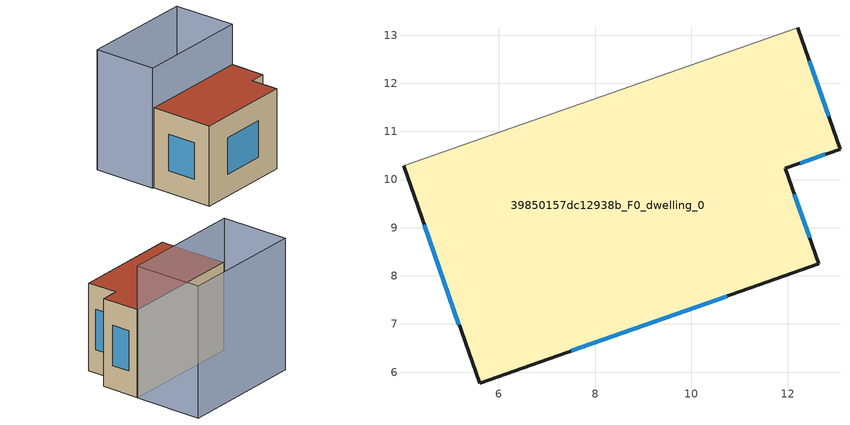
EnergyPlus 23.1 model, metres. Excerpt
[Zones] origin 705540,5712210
39850157dc12938b_F0_dwelling_0
 floor ground (EU_floor_Construction): 12.21,13.15 13.09,10.63 11.95,10.24 12.65,8.25 5.6,5.77 4.02,10.28 z0
 wall outside (EU_wall_Construction): 4.02,10.28 5.6,5.77 12.65,8.25 11.95,10.24 13.09,10.63 12.21,13.15 z0:6
 wall adiabatic (EU_wall_Construction): 12.21,13.15 4.02,10.28 z0:6
 window (EU_Window_Construction): 7.51,6.44 10.74,7.58 / 4.45,9.06 5.17,6.99 / 12.85,11.31 12.45,12.47 / 12.26,10.34 12.78,10.52 / 12.46,8.79 12.14,9.7 z1.62:4.38
 roof outside (EU_roof_Construction): 12.65,8.25 11.95,10.24 13.09,10.63 12.21,13.15 4.02,10.28 5.6,5.77 z6
shading: 12.24,13.16 3.94,10.25 / 3.94,10.25 2.36,14.75 / 2.36,14.75 10.66,17.66 / 10.66,17.66 12.24,13.16 z0:9
[Building]
EU S2 Campaign: North Axis=0; Terrain=City; Solar Distribution=FullExterior
[Site:Location]
London: Latitude=51.5; Longitude=-0.5; Time Zone=0; Elevation=25
[SizingPeriod:WeatherFileDays]
AnnualSizingPeriod: Begin Month=1; Begin Day of Month=1; End Month=12; End Day of Month=31; Day of Week for Start Day=Monday; Use Weather File Daylight Saving Period=No; Use Weather File Rain and Snow Indicators=No
[MATERIAL]
EU_InternalMass_Material: Roughness=MediumRough; Thickness=0.1; Conductivity=1; Density=1800; Specific Heat=900; Thermal Absorptance=0.9; Solar Absorptance=0.7; Visible Absorptance=0.7
[MATERIAL:NOMASS] Roughness=MediumRough; Thermal Absorptance=0.9; Solar Absorptance=0.7; Visible Absorptance=0.7
Name | Thermal Resistance
EU_wall_NoMass | 0.727863
EU_roof_NoMass | 0.773354
EU_floor_NoMass | 1.79329
[WINDOWMATERIAL:SIMPLEGLAZINGSYSTEM]
EU_Window_SimpleGlazing: UFactor=2.58614; Solar Heat Gain Coefficient=0.76; Visible Transmittance=0.76
[CONSTRUCTION]
EU_wall_Construction: EU_wall_NoMass
EU_roof_Construction: EU_roof_NoMass
EU_floor_Construction: EU_floor_NoMass
EU_InternalMass_Construction: EU_InternalMass_Material
EU_Window_Construction: EU_Window_SimpleGlazing
[ZONE]
39850157dc12938b_F0_dwelling_0: Type=1; Multiplier=1; Ceiling Height=autocalculate; Volume=233.41; Floor Area=autocalculate; Part of Total Floor Area=Yes
[INTERNALMASS]
39850157dc12938b_F0_dwelling_0_EU_InternalMass: Construction=EU_InternalMass_Construction; Zone or ZoneList=39850157dc12938b_F0_dwelling_0; Surface Area=38.9018
[OTHEREQUIPMENT]
EU_Step8_InternalGain_39850157dc12938b_F0_dwelling_0_f000: Fuel Type=Electricity; Zone or ZoneList or Space or SpaceList=39850157dc12938b_F0_dwelling_0; Schedule=EU_Step8_GainSchedule_39850157dc12938b_F0_dwelling_0_f000; Design Level Calculation Method=Watts/Area; Power per Zone Floor Area=1; Fraction Latent=0; Fraction Radiant=0; Fraction Lost=0; Carbon Dioxide Generation Rate=0; EndUse Subcategory=EU_Step8_InternalGains
[ZONEVENTILATION:DESIGNFLOWRATE]
EU_ConstantAir_39850157dc12938b_F0_dwelling_0: Zone or ZoneList or Space or SpaceList=39850157dc12938b_F0_dwelling_0; Schedule=EU_AlwaysOn; Design Flow Rate Calculation Method=AirChanges/Hour; Air Changes per Hour=0.484901; Ventilation Type=Natural; Fan Pressure Rise=0; Fan Total Efficiency=1; Constant Term Coefficient=1; Temperature Term Coefficient=0; Velocity Term Coefficient=0; Velocity Squared Term Coefficient=0; Minimum Indoor Temperature=-100; Maximum Indoor Temperature=100; Delta Temperature=-100; Minimum Outdoor Temperature=-100; Maximum Outdoor Temperature=100; Maximum Wind Speed=40
[HVACTEMPLATE:THERMOSTAT]
EU_HeatOnly_39850157dc12938b_F0_dwelling_0: Constant Heating Setpoint=20; Constant Cooling Setpoint=50
[HVACTEMPLATE:ZONE:IDEALLOADSAIRSYSTEM]
39850157dc12938b_F0_dwelling_0: Template Thermostat=EU_HeatOnly_39850157dc12938b_F0_dwelling_0; System Availability Schedule=EU_AlwaysOn; Maximum Heating Supply Air Temperature=50; Minimum Cooling Supply Air Temperature=13; Maximum Heating Supply Air Humidity Ratio=0.0156; Minimum Cooling Supply Air Humidity Ratio=0.0077; Heating Limit=NoLimit; Cooling Limit=NoLimit; Heating Availability Schedule=EU_AlwaysOn; Cooling Availability Schedule=EU_CoolingOff; Dehumidification Control Type=ConstantSensibleHeatRatio; Cooling Sensible Heat Ratio=0.7; Dehumidification Setpoint=60; Humidification Control Type=None; Humidification Setpoint=30; Outdoor Air Method=None; Outdoor Air Flow Rate per Person=0.00944; Outdoor Air Flow Rate per Zone Floor Area=0; Outdoor Air Flow Rate per Zone=0; Demand Controlled Ventilation Type=None; Outdoor Air Economizer Type=NoEconomizer; Heat Recovery Type=None; Sensible Heat Recovery Effectiveness=0.7; Latent Heat Recovery Effectiveness=0.65
[SIZING:ZONE]
39850157dc12938b_F0_dwelling_0: Zone Cooling Design Supply Air Temperature Input Method=SupplyAirTemperature; Zone Cooling Design Supply Air Temperature=13; Zone Heating Design Supply Air Temperature Input Method=SupplyAirTemperature; Zone Heating Design Supply Air Temperature=50; Zone Cooling Design Supply Air Humidity Ratio=0.008; Zone Heating Design Supply Air Humidity Ratio=0.008; Cooling Design Air Flow Method=DesignDay; Cooling Design Air Flow Rate=0; Cooling Minimum Air Flow per Zone Floor Area=0.000762; Cooling Minimum Air Flow=0; Cooling Minimum Air Flow Fraction=0.2; Heating Design Air Flow Method=DesignDay; Heating Design Air Flow Rate=0; Heating Maximum Air Flow per Zone Floor Area=0.002032; Heating Maximum Air Flow=0.141576; Heating Maximum Air Flow Fraction=0.3; Account for Dedicated Outdoor Air System=No; Dedicated Outdoor Air System Control Strategy=NeutralSupplyAir; Dedicated Outdoor Air Low Setpoint Temperature for Design=autosize; Dedicated Outdoor Air High Setpoint Temperature for Design=autosize; Zone Load Sizing Method=Sensible Load Only No Latent Load; Zone Latent Cooling Design Supply Air Humidity Ratio Input Method=HumidityRatioDifference; Zone Cooling Design Supply Air Humidity Ratio Difference=0.005; Zone Latent Heating Design Supply Air Humidity Ratio Input Method=HumidityRatioDifference; Zone Humidification Design Supply Air Humidity Ratio Difference=0.005
[SCHEDULE:CONSTANT]
Name | Hourly Value
EU_AlwaysOn | 1
EU_CoolingOff | 0
[SCHEDULE:FILE]
EU_Step8_GainSchedule_39850157dc12938b_F0_dwelling_0_f000: File=../../schedules/39850157dc12938b/39850157dc12938b_F0_dwelling_0_f000_gain.csv; Column Number=1; Rows to Skip at Top=0; Number of Hours of Data=8760; Column Separator=Comma; Interpolate to Timestep=No; Minutes per Item=60; Adjust Schedule for Daylight Savings=Yes
